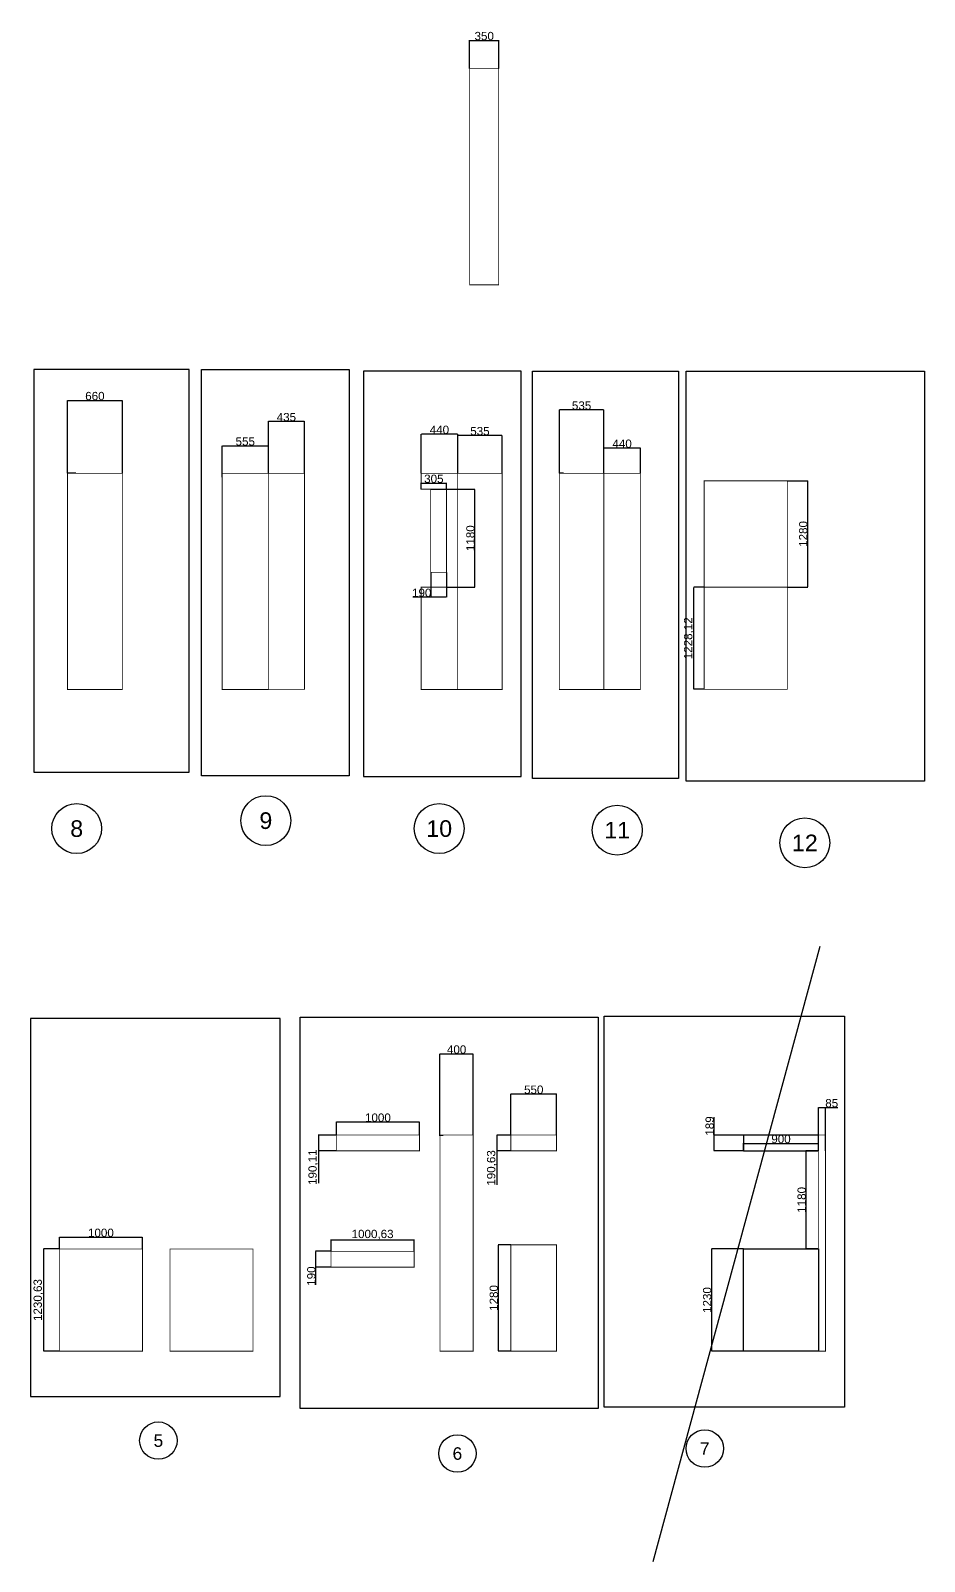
# Model space of a CAD drawing. Header units: millimetres. Extents: x 55547 to 190849, y 191990 to 326950.
# Drawn here: x 122360 to 133114, y 191990 to 210405 of the extents above; entities that cross this region are included whole.
import ezdxf
from ezdxf.enums import TextEntityAlignment as Align

# ---------------------------------------------------------------- set-up
doc = ezdxf.new("R2010")
doc.units = ezdxf.units.MM
doc.layers.get('Defpoints').update_dxf_attribs({"color": 144})
for name, color, linetype in [('000_50T 1pcs', 3, 'Continuous'), ('000_50T 갯수', 2, 'Continuous'), ('000_90T 2pcs', 4, 'Continuous'), ('000_90T 갯수', 2, 'Continuous'), ('000_쪽', 2, 'Continuous')]:
    doc.layers.add(name, color=color, linetype=linetype)
doc.styles.get("Standard").update_dxf_attribs({"font": 'arial.ttf'})
doc.dimstyles.new('ISO-25', dxfattribs={"dimtxt": 2.5, "dimasz": 2.5, "dimexe": 1.25, "dimexo": 0.625, "dimtad": 1, "dimtxsty": 'Standard', "dimcen": 2.5, "dimadec": 0, "dimazin": 0, "dimtfac": 1, "dimtmove": 0, "dimatfit": 3, "dimfxl": 1, "dimarcsym": 0})

# ---------------------------------------------------------------- blocks, each defined once
blk = doc.blocks.new('*D392')
at = {"layer": '000_50T 1pcs', "color": 0, "lineweight": -2, "transparency": 16777216}
for p, q in [((127643, 209948), (127643, 210289)), ((127645, 210288), (127990, 210288)), ((127993, 209948), (127993, 210289))]:
    blk.add_line(p, q, dxfattribs=at)
at = {"layer": '000_50T 1pcs', "color": 0, "transparency": 16777216}
for points in [[(127645, 210288), (127645, 210287), (127643, 210288)], [(127990, 210288), (127990, 210287), (127993, 210288)]]:
    blk.add_solid(points, dxfattribs=at)
at = {"layer": 'Defpoints', "color": 0, "transparency": 16777216}
for p in [(127993, 210288), (127643, 209947, 0), (127993, 209947, 0)]:
    blk.add_point(p, dxfattribs=at)
at = {"layer": '000_50T 1pcs', "color": 0, "lineweight": 30, "transparency": 16777216, "insert": (127818, 210339), "char_height": 100, "attachment_point": 5}
blk.add_mtext('350', dxfattribs=at)
blk = doc.blocks.new('*D393')
at = {"layer": '000_50T 1pcs', "color": 0, "lineweight": -2, "transparency": 16777216}
for p, q in [((127059, 205080), (127059, 205552)), ((127497, 205551), (127062, 205551)), ((127499, 205080), (127499, 205552))]:
    blk.add_line(p, q, dxfattribs=at)
at = {"layer": '000_50T 1pcs', "color": 0, "transparency": 16777216}
for points in [[(127062, 205551), (127062, 205550), (127059, 205551)], [(127497, 205551), (127497, 205550), (127499, 205551)]]:
    blk.add_solid(points, dxfattribs=at)
at = {"layer": 'Defpoints', "color": 0, "transparency": 16777216}
for p in [(127059, 205551), (127059, 205079), (127499, 205079)]:
    blk.add_point(p, dxfattribs=at)
at = {"layer": '000_50T 1pcs', "color": 0, "lineweight": 30, "transparency": 16777216, "insert": (127279, 205602), "char_height": 100, "attachment_point": 5}
blk.add_mtext('440', dxfattribs=at)
blk = doc.blocks.new('*D395')
at = {"layer": '000_50T 1pcs', "color": 0, "lineweight": -2, "transparency": 16777216}
for p, q in [((124666, 205080), (124666, 205412)), ((124668, 205411), (125218, 205411)), ((125221, 205080), (125221, 205412))]:
    blk.add_line(p, q, dxfattribs=at)
at = {"layer": '000_50T 1pcs', "color": 0, "transparency": 16777216}
for points in [[(124668, 205411), (124668, 205410), (124666, 205411)], [(125218, 205411), (125218, 205410), (125221, 205411)]]:
    blk.add_solid(points, dxfattribs=at)
at = {"layer": 'Defpoints', "color": 0, "transparency": 16777216}
for p in [(125221, 205411), (124666, 205080), (125221, 205080)]:
    blk.add_point(p, dxfattribs=at)
at = {"layer": '000_50T 1pcs', "color": 0, "lineweight": 30, "transparency": 16777216, "insert": (124943, 205462), "char_height": 100, "attachment_point": 5}
blk.add_mtext('555', dxfattribs=at)
blk = doc.blocks.new('*D398')
at = {"layer": '000_50T 1pcs', "color": 0, "lineweight": -2, "transparency": 16777216}
for p, q in [((129257, 205080), (129257, 205385)), ((129695, 205383), (129260, 205383)), ((129697, 205080), (129697, 205385))]:
    blk.add_line(p, q, dxfattribs=at)
at = {"layer": '000_50T 1pcs', "color": 0, "transparency": 16777216}
for points in [[(129260, 205384), (129260, 205383), (129257, 205383)], [(129695, 205384), (129695, 205383), (129697, 205383)]]:
    blk.add_solid(points, dxfattribs=at)
at = {"layer": 'Defpoints', "color": 0, "transparency": 16777216}
for p in [(129257, 205383), (129257, 205079), (129697, 205080)]:
    blk.add_point(p, dxfattribs=at)
at = {"layer": '000_50T 1pcs', "color": 0, "lineweight": 30, "transparency": 16777216, "insert": (129477, 205435), "char_height": 100, "attachment_point": 5}
blk.add_mtext('440', dxfattribs=at)
blk = doc.blocks.new('*D399')
at = {"layer": '000_50T 1pcs', "color": 0, "lineweight": -2, "transparency": 16777216}
for p, q in [((127499, 205080), (127499, 205535)), ((128032, 205534), (127502, 205534)), ((128034, 205080), (128034, 205535))]:
    blk.add_line(p, q, dxfattribs=at)
at = {"layer": '000_50T 1pcs', "color": 0, "transparency": 16777216}
for points in [[(127502, 205534), (127502, 205533), (127499, 205534)], [(128032, 205534), (128032, 205533), (128034, 205534)]]:
    blk.add_solid(points, dxfattribs=at)
at = {"layer": 'Defpoints', "color": 0, "transparency": 16777216}
for p in [(127499, 205534), (127499, 205079), (128034, 205079)]:
    blk.add_point(p, dxfattribs=at)
at = {"layer": '000_50T 1pcs', "color": 0, "lineweight": 30, "transparency": 16777216, "insert": (127767, 205586), "char_height": 100, "attachment_point": 5}
blk.add_mtext('535', dxfattribs=at)
blk = doc.blocks.new('*D354')
at = {"layer": '000_50T 1pcs', "color": 0, "lineweight": -2, "transparency": 16777216}
for p, q in [((125221, 205081), (125221, 205705)), ((125653, 205703), (125223, 205703)), ((125656, 205081), (125656, 205705))]:
    blk.add_line(p, q, dxfattribs=at)
at = {"layer": '000_50T 1pcs', "color": 0, "transparency": 16777216}
for points in [[(125223, 205704), (125223, 205703), (125221, 205703)], [(125653, 205704), (125653, 205703), (125656, 205703)]]:
    blk.add_solid(points, dxfattribs=at)
at = {"layer": 'Defpoints', "color": 0, "transparency": 16777216}
for p in [(125221, 205703), (125221, 205080), (125656, 205080)]:
    blk.add_point(p, dxfattribs=at)
at = {"layer": '000_50T 1pcs', "color": 0, "lineweight": 30, "transparency": 16777216, "insert": (125438, 205755), "char_height": 100, "attachment_point": 5}
blk.add_mtext('435', dxfattribs=at)
blk = doc.blocks.new('*D356')
at = {"layer": '000_50T 1pcs', "color": 0, "lineweight": -2, "transparency": 16777216}
for p, q in [((122804, 205081), (122804, 205957)), ((122806, 205956), (123461, 205956)), ((123464, 205080), (123464, 205957))]:
    blk.add_line(p, q, dxfattribs=at)
at = {"layer": '000_50T 1pcs', "color": 0, "transparency": 16777216}
for points in [[(122806, 205957), (122806, 205956), (122804, 205956)], [(123461, 205957), (123461, 205956), (123464, 205956)]]:
    blk.add_solid(points, dxfattribs=at)
at = {"layer": 'Defpoints', "color": 0, "transparency": 16777216}
for p in [(123464, 205956), (122804, 205080), (123464, 205080)]:
    blk.add_point(p, dxfattribs=at)
at = {"layer": '000_50T 1pcs', "color": 0, "lineweight": 30, "transparency": 16777216, "insert": (123134, 206008), "char_height": 100, "attachment_point": 5}
blk.add_mtext('660', dxfattribs=at)
blk = doc.blocks.new('*D413')
at = {"layer": '000_90T 2pcs', "color": 0, "lineweight": -2, "transparency": 16777216}
for p, q in [((128139, 197119), (128139, 197613)), ((128686, 197612), (128141, 197612)), ((128689, 197119), (128689, 197613))]:
    blk.add_line(p, q, dxfattribs=at)
at = {"layer": '000_90T 2pcs', "color": 0, "transparency": 16777216}
for points in [[(128141, 197612), (128141, 197611), (128139, 197612)], [(128686, 197612), (128686, 197611), (128689, 197612)]]:
    blk.add_solid(points, dxfattribs=at)
at = {"layer": 'Defpoints', "color": 0, "transparency": 16777216}
for p in [(128139, 197612), (128139, 197119), (128689, 197119)]:
    blk.add_point(p, dxfattribs=at)
at = {"layer": '000_90T 2pcs', "color": 0, "lineweight": 30, "transparency": 16777216, "insert": (128414, 197664), "char_height": 100, "attachment_point": 5}
blk.add_mtext('550', dxfattribs=at)
blk = doc.blocks.new('*D415')
at = {"layer": '000_50T 1pcs', "color": 0, "lineweight": -2, "transparency": 16777216}
for p, q in [((128722, 205080), (128722, 205843)), ((129255, 205842), (128725, 205842)), ((129257, 205080), (129257, 205843))]:
    blk.add_line(p, q, dxfattribs=at)
at = {"layer": '000_50T 1pcs', "color": 0, "transparency": 16777216}
for points in [[(128725, 205842), (128725, 205841), (128722, 205842)], [(129255, 205842), (129255, 205841), (129257, 205842)]]:
    blk.add_solid(points, dxfattribs=at)
at = {"layer": 'Defpoints', "color": 0, "transparency": 16777216}
for p in [(128722, 205842), (128722, 205080), (129257, 205080)]:
    blk.add_point(p, dxfattribs=at)
at = {"layer": '000_50T 1pcs', "color": 0, "lineweight": 30, "transparency": 16777216, "insert": (128990, 205894), "char_height": 100, "attachment_point": 5}
blk.add_mtext('535', dxfattribs=at)
blk = doc.blocks.new('*D416')
at = {"layer": '000_90T 2pcs', "color": 0, "lineweight": -2, "transparency": 16777216}
for p, q in [((127286, 197119), (127286, 198097)), ((127288, 198095), (127683, 198095)), ((127686, 197119), (127686, 198097))]:
    blk.add_line(p, q, dxfattribs=at)
at = {"layer": '000_90T 2pcs', "color": 0, "transparency": 16777216}
for points in [[(127288, 198096), (127288, 198095), (127286, 198095)], [(127683, 198096), (127683, 198095), (127686, 198095)]]:
    blk.add_solid(points, dxfattribs=at)
at = {"layer": 'Defpoints', "color": 0, "transparency": 16777216}
for p in [(127686, 198095), (127286, 197119), (127686, 197119)]:
    blk.add_point(p, dxfattribs=at)
at = {"layer": '000_90T 2pcs', "color": 0, "lineweight": 30, "transparency": 16777216, "insert": (127486, 198147), "char_height": 100, "attachment_point": 5}
blk.add_mtext('400', dxfattribs=at)
blk = doc.blocks.new('*D417')
at = {"layer": '000_90T 2pcs', "color": 0, "lineweight": -2, "transparency": 16777216}
for p, q in [((130939, 196929), (130939, 197020)), ((130941, 197019), (131836, 197019)), ((131839, 196929), (131839, 197020))]:
    blk.add_line(p, q, dxfattribs=at)
at = {"layer": '000_90T 2pcs', "color": 0, "transparency": 16777216}
for points in [[(130941, 197019), (130941, 197018), (130939, 197019)], [(131836, 197019), (131836, 197018), (131839, 197019)]]:
    blk.add_solid(points, dxfattribs=at)
at = {"layer": 'Defpoints', "color": 0, "transparency": 16777216}
for p in [(130939, 196929), (131839, 197019), (131839, 196929)]:
    blk.add_point(p, dxfattribs=at)
at = {"layer": '000_90T 2pcs', "color": 0, "lineweight": 30, "transparency": 16777216, "insert": (131389, 197070), "char_height": 100, "attachment_point": 5}
blk.add_mtext('900', dxfattribs=at)
blk = doc.blocks.new('*D418')
at = {"layer": '000_90T 2pcs', "color": 0, "lineweight": -2, "transparency": 16777216}
for p, q in [((131838, 196929), (131688, 196929)), ((131689, 196926), (131689, 195751)), ((131838, 195749), (131688, 195749))]:
    blk.add_line(p, q, dxfattribs=at)
at = {"layer": '000_90T 2pcs', "color": 0, "transparency": 16777216}
for points in [[(131689, 196926), (131690, 196926), (131689, 196929)], [(131689, 195751), (131690, 195751), (131689, 195749)]]:
    blk.add_solid(points, dxfattribs=at)
at = {"layer": 'Defpoints', "color": 0, "transparency": 16777216}
for p in [(131839, 196929), (131689, 195749), (131839, 195749)]:
    blk.add_point(p, dxfattribs=at)
at = {"layer": '000_90T 2pcs', "color": 0, "lineweight": 30, "transparency": 16777216, "insert": (131638, 196339), "char_height": 100, "attachment_point": 5, "rotation": 90}
blk.add_mtext('1180', dxfattribs=at)
blk = doc.blocks.new('*D364')
at = {"layer": '000_90T 2pcs', "color": 0, "lineweight": -2, "transparency": 16777216}
for p, q in [((128138, 195799), (127984, 195799)), ((127986, 195796), (127986, 194521)), ((128138, 194519), (127984, 194519))]:
    blk.add_line(p, q, dxfattribs=at)
at = {"layer": '000_90T 2pcs', "color": 0, "transparency": 16777216}
for points in [[(127985, 195796), (127986, 195796), (127986, 195799)], [(127985, 194521), (127986, 194521), (127986, 194519)]]:
    blk.add_solid(points, dxfattribs=at)
at = {"layer": 'Defpoints', "color": 0, "transparency": 16777216}
for p in [(128139, 195799), (127986, 194519), (128139, 194519)]:
    blk.add_point(p, dxfattribs=at)
at = {"layer": '000_90T 2pcs', "color": 0, "lineweight": 30, "transparency": 16777216, "insert": (127934, 195159), "char_height": 100, "attachment_point": 5, "rotation": 90}
blk.add_mtext('1280', dxfattribs=at)
blk = doc.blocks.new('*D365')
at = {"layer": '000_90T 2pcs', "color": 0, "lineweight": -2, "transparency": 16777216}
for p, q in [((128138, 197119), (127970, 197119)), ((127971, 197117), (127971, 196931)), ((128138, 196929), (127970, 196929)), ((127971, 196929), (127971, 196519))]:
    blk.add_line(p, q, dxfattribs=at)
at = {"layer": '000_90T 2pcs', "color": 0, "transparency": 16777216}
for points in [[(127971, 197117), (127972, 197117), (127971, 197119)], [(127971, 196931), (127972, 196931), (127971, 196929)]]:
    blk.add_solid(points, dxfattribs=at)
at = {"layer": 'Defpoints', "color": 0, "transparency": 16777216}
for p in [(128139, 197119), (127971, 196929), (128139, 196929)]:
    blk.add_point(p, dxfattribs=at)
at = {"layer": '000_90T 2pcs', "color": 0, "lineweight": 30, "transparency": 16777216, "insert": (127911, 196723), "char_height": 100, "attachment_point": 5, "rotation": 90}
blk.add_mtext('190,63', dxfattribs=at)
blk = doc.blocks.new('*D366')
at = {"layer": '000_90T 2pcs', "color": 0, "lineweight": -2, "transparency": 16777216}
for p, q in [((125975, 195720), (125789, 195720)), ((125790, 195718), (125790, 195533)), ((125975, 195530), (125789, 195530)), ((125790, 195530), (125790, 195315))]:
    blk.add_line(p, q, dxfattribs=at)
at = {"layer": '000_90T 2pcs', "color": 0, "transparency": 16777216}
for points in [[(125790, 195718), (125790, 195718), (125790, 195720)], [(125790, 195533), (125790, 195533), (125790, 195530)]]:
    blk.add_solid(points, dxfattribs=at)
at = {"layer": 'Defpoints', "color": 0, "transparency": 16777216}
for p in [(125975, 195720), (125790, 195530), (125975, 195530)]:
    blk.add_point(p, dxfattribs=at)
at = {"layer": '000_90T 2pcs', "color": 0, "lineweight": 30, "transparency": 16777216, "insert": (125738, 195422), "char_height": 100, "attachment_point": 5, "rotation": 90}
blk.add_mtext('190', dxfattribs=at)
blk = doc.blocks.new('*D367')
at = {"layer": '000_90T 2pcs', "color": 0, "lineweight": -2, "transparency": 16777216}
for p, q in [((125975, 195721), (125975, 195861)), ((125977, 195860), (126973, 195860)), ((126975, 195721), (126975, 195861))]:
    blk.add_line(p, q, dxfattribs=at)
at = {"layer": '000_90T 2pcs', "color": 0, "transparency": 16777216}
for points in [[(125977, 195860), (125977, 195859), (125975, 195860)], [(126973, 195860), (126973, 195859), (126975, 195860)]]:
    blk.add_solid(points, dxfattribs=at)
at = {"layer": 'Defpoints', "color": 0, "transparency": 16777216}
for p in [(126975, 195860), (125975, 195720), (126975, 195720)]:
    blk.add_point(p, dxfattribs=at)
at = {"layer": '000_90T 2pcs', "color": 0, "lineweight": 30, "transparency": 16777216, "insert": (126475, 195920), "char_height": 100, "attachment_point": 5}
blk.add_mtext('1000,63', dxfattribs=at)
blk = doc.blocks.new('*D368')
at = {"layer": '000_90T 2pcs', "color": 0, "lineweight": -2, "transparency": 16777216}
for p, q in [((126039, 197119), (126039, 197278)), ((126041, 197277), (127036, 197277)), ((127039, 197119), (127039, 197278))]:
    blk.add_line(p, q, dxfattribs=at)
at = {"layer": '000_90T 2pcs', "color": 0, "transparency": 16777216}
for points in [[(126041, 197277), (126041, 197276), (126039, 197277)], [(127036, 197277), (127036, 197276), (127039, 197277)]]:
    blk.add_solid(points, dxfattribs=at)
at = {"layer": 'Defpoints', "color": 0, "transparency": 16777216}
for p in [(127039, 197277), (126039, 197119), (127039, 197119)]:
    blk.add_point(p, dxfattribs=at)
at = {"layer": '000_90T 2pcs', "color": 0, "lineweight": 30, "transparency": 16777216, "insert": (126539, 197328), "char_height": 100, "attachment_point": 5}
blk.add_mtext('1000', dxfattribs=at)
blk = doc.blocks.new('*D369')
at = {"layer": '000_90T 2pcs', "color": 0, "lineweight": -2, "transparency": 16777216}
for p, q in [((126038, 197119), (125822, 197119)), ((125823, 197116), (125823, 196931)), ((126038, 196929), (125822, 196929)), ((125823, 196929), (125823, 196538))]:
    blk.add_line(p, q, dxfattribs=at)
at = {"layer": '000_90T 2pcs', "color": 0, "transparency": 16777216}
for points in [[(125823, 197116), (125823, 197116), (125823, 197119)], [(125823, 196931), (125823, 196931), (125823, 196929)]]:
    blk.add_solid(points, dxfattribs=at)
at = {"layer": 'Defpoints', "color": 0, "transparency": 16777216}
for p in [(126039, 197119), (125823, 196929), (126039, 196929)]:
    blk.add_point(p, dxfattribs=at)
at = {"layer": '000_90T 2pcs', "color": 0, "lineweight": 30, "transparency": 16777216, "insert": (125762, 196732), "char_height": 100, "attachment_point": 5, "rotation": 90}
blk.add_mtext('190,11', dxfattribs=at)
blk = doc.blocks.new('*D370')
at = {"layer": '000_90T 2pcs', "color": 0, "lineweight": -2, "transparency": 16777216}
for p, q in [((122706, 195749), (122706, 195891)), ((122709, 195890), (123704, 195890)), ((123706, 195749), (123706, 195891))]:
    blk.add_line(p, q, dxfattribs=at)
at = {"layer": '000_90T 2pcs', "color": 0, "transparency": 16777216}
for points in [[(122709, 195890), (122709, 195890), (122706, 195890)], [(123704, 195890), (123704, 195890), (123706, 195890)]]:
    blk.add_solid(points, dxfattribs=at)
at = {"layer": 'Defpoints', "color": 0, "transparency": 16777216}
for p in [(123706, 195890), (122706, 195749), (123706, 195749)]:
    blk.add_point(p, dxfattribs=at)
at = {"layer": '000_90T 2pcs', "color": 0, "lineweight": 30, "transparency": 16777216, "insert": (123206, 195942), "char_height": 100, "attachment_point": 5}
blk.add_mtext('1000', dxfattribs=at)
blk = doc.blocks.new('*D371')
at = {"layer": '000_90T 2pcs', "color": 0, "lineweight": -2, "transparency": 16777216}
for p, q in [((122705, 195749), (122515, 195749)), ((122516, 195747), (122516, 194521)), ((122705, 194519), (122515, 194519))]:
    blk.add_line(p, q, dxfattribs=at)
at = {"layer": '000_90T 2pcs', "color": 0, "transparency": 16777216}
for points in [[(122516, 195747), (122517, 195747), (122516, 195749)], [(122516, 194521), (122517, 194521), (122516, 194519)]]:
    blk.add_solid(points, dxfattribs=at)
at = {"layer": 'Defpoints', "color": 0, "transparency": 16777216}
for p in [(122706, 195749), (122516, 194519), (122706, 194519)]:
    blk.add_point(p, dxfattribs=at)
at = {"layer": '000_90T 2pcs', "color": 0, "lineweight": 30, "transparency": 16777216, "insert": (122455, 195134), "char_height": 100, "attachment_point": 5, "rotation": 90}
blk.add_mtext('1230,63', dxfattribs=at)
blk = doc.blocks.new('*D376')
at = {"layer": '000_50T 1pcs', "color": 0, "lineweight": -2, "transparency": 16777216}
for p, q in [((131465, 204990), (131710, 204990)), ((131709, 204987), (131709, 203712)), ((131465, 203710), (131710, 203710))]:
    blk.add_line(p, q, dxfattribs=at)
at = {"layer": '000_50T 1pcs', "color": 0, "transparency": 16777216}
for points in [[(131709, 204987), (131709, 204987), (131709, 204990)], [(131709, 203712), (131709, 203712), (131709, 203710)]]:
    blk.add_solid(points, dxfattribs=at)
at = {"layer": 'Defpoints', "color": 0, "transparency": 16777216}
for p in [(131464, 204990), (131464, 203710), (131709, 203710)]:
    blk.add_point(p, dxfattribs=at)
at = {"layer": '000_50T 1pcs', "color": 0, "lineweight": 30, "transparency": 16777216, "insert": (131657, 204350), "char_height": 100, "attachment_point": 5, "rotation": 90}
blk.add_mtext('1280', dxfattribs=at)
blk = doc.blocks.new('*D377')
at = {"layer": '000_50T 1pcs', "color": 0, "lineweight": -2, "transparency": 16777216}
for p, q in [((127174, 203888), (127174, 203588)), ((127364, 203888), (127364, 203588)), ((127174, 203590), (126960, 203590)), ((127362, 203590), (127177, 203590))]:
    blk.add_line(p, q, dxfattribs=at)
at = {"layer": '000_50T 1pcs', "color": 0, "transparency": 16777216}
for points in [[(127177, 203590), (127177, 203589), (127174, 203590)], [(127362, 203590), (127362, 203589), (127364, 203590)]]:
    blk.add_solid(points, dxfattribs=at)
at = {"layer": 'Defpoints', "color": 0, "transparency": 16777216}
for p in [(127174, 203889), (127364, 203889), (127174, 203590)]:
    blk.add_point(p, dxfattribs=at)
at = {"layer": '000_50T 1pcs', "color": 0, "lineweight": 30, "transparency": 16777216, "insert": (127066, 203641), "char_height": 100, "attachment_point": 5}
blk.add_mtext('190', dxfattribs=at)
blk = doc.blocks.new('*D382')
at = {"layer": '000_50T 1pcs', "color": 0, "lineweight": -2, "transparency": 16777216}
for p, q in [((130464, 203710), (130340, 203710)), ((130342, 202484), (130342, 203707)), ((130464, 202481), (130340, 202481))]:
    blk.add_line(p, q, dxfattribs=at)
at = {"layer": '000_50T 1pcs', "color": 0, "transparency": 16777216}
for points in [[(130341, 203707), (130342, 203707), (130342, 203710)], [(130341, 202484), (130342, 202484), (130342, 202481)]]:
    blk.add_solid(points, dxfattribs=at)
at = {"layer": 'Defpoints', "color": 0, "transparency": 16777216}
for p in [(130342, 203710), (130465, 203710), (130465, 202481)]:
    blk.add_point(p, dxfattribs=at)
at = {"layer": '000_50T 1pcs', "color": 0, "lineweight": 30, "transparency": 16777216, "insert": (130281, 203095), "char_height": 100, "attachment_point": 5, "rotation": 90}
blk.add_mtext('1228,12', dxfattribs=at)
blk = doc.blocks.new('*D384')
at = {"layer": '000_50T 1pcs', "color": 0, "lineweight": -2, "transparency": 16777216}
for p, q in [((127059, 204890), (127059, 204963)), ((127062, 204962), (127362, 204962)), ((127364, 204890), (127364, 204963))]:
    blk.add_line(p, q, dxfattribs=at)
at = {"layer": '000_50T 1pcs', "color": 0, "transparency": 16777216}
for points in [[(127062, 204962), (127062, 204961), (127059, 204962)], [(127362, 204962), (127362, 204961), (127364, 204962)]]:
    blk.add_solid(points, dxfattribs=at)
at = {"layer": 'Defpoints', "color": 0, "transparency": 16777216}
for p in [(127364, 204962), (127059, 204889), (127364, 204889)]:
    blk.add_point(p, dxfattribs=at)
at = {"layer": '000_50T 1pcs', "color": 0, "lineweight": 30, "transparency": 16777216, "insert": (127212, 205013), "char_height": 100, "attachment_point": 5}
blk.add_mtext('305', dxfattribs=at)
blk = doc.blocks.new('*D387')
at = {"layer": '000_50T 1pcs', "color": 0, "lineweight": -2, "transparency": 16777216}
for p, q in [((127365, 204889), (127706, 204889)), ((127704, 203711), (127704, 204886)), ((127365, 203709), (127706, 203709))]:
    blk.add_line(p, q, dxfattribs=at)
at = {"layer": '000_50T 1pcs', "color": 0, "transparency": 16777216}
for points in [[(127704, 204886), (127705, 204886), (127704, 204889)], [(127704, 203711), (127705, 203711), (127704, 203709)]]:
    blk.add_solid(points, dxfattribs=at)
at = {"layer": 'Defpoints', "color": 0, "transparency": 16777216}
for p in [(127364, 204889), (127704, 204889), (127364, 203709)]:
    blk.add_point(p, dxfattribs=at)
at = {"layer": '000_50T 1pcs', "color": 0, "lineweight": 30, "transparency": 16777216, "insert": (127653, 204299), "char_height": 100, "attachment_point": 5, "rotation": 90}
blk.add_mtext('1180', dxfattribs=at)
blk = doc.blocks.new('*D389')
at = {"layer": '000_50T 1pcs', "color": 0, "lineweight": -2, "transparency": 16777216}
for p, q in [((131839, 196929), (131839, 197451)), ((131841, 197450), (131921, 197450)), ((131924, 196929), (131924, 197451)), ((131924, 197450), (132072, 197450))]:
    blk.add_line(p, q, dxfattribs=at)
at = {"layer": '000_50T 1pcs', "color": 0, "transparency": 16777216}
for points in [[(131841, 197451), (131841, 197450), (131839, 197450)], [(131921, 197451), (131921, 197450), (131924, 197450)]]:
    blk.add_solid(points, dxfattribs=at)
at = {"layer": 'Defpoints', "color": 0, "transparency": 16777216}
for p in [(131924, 197450), (131839, 196929), (131924, 196929)]:
    blk.add_point(p, dxfattribs=at)
at = {"layer": '000_50T 1pcs', "color": 0, "lineweight": 30, "transparency": 16777216, "insert": (131999, 197502), "char_height": 100, "attachment_point": 5}
blk.add_mtext('85', dxfattribs=at)
blk = doc.blocks.new('*D390')
at = {"layer": '000_90T 2pcs', "color": 0, "lineweight": -2, "transparency": 16777216}
for p, q in [((130583, 197119), (130583, 197334)), ((130938, 197119), (130582, 197119)), ((130583, 196932), (130583, 197116)), ((130938, 196929), (130582, 196929))]:
    blk.add_line(p, q, dxfattribs=at)
at = {"layer": '000_90T 2pcs', "color": 0, "transparency": 16777216}
for points in [[(130582, 197116), (130583, 197116), (130583, 197119)], [(130582, 196932), (130583, 196932), (130583, 196929)]]:
    blk.add_solid(points, dxfattribs=at)
at = {"layer": 'Defpoints', "color": 0, "transparency": 16777216}
for p in [(130583, 197119), (130939, 197119), (130939, 196929)]:
    blk.add_point(p, dxfattribs=at)
at = {"layer": '000_90T 2pcs', "color": 0, "lineweight": 30, "transparency": 16777216, "insert": (130531, 197228), "char_height": 100, "attachment_point": 5, "rotation": 90}
blk.add_mtext('189', dxfattribs=at)
blk = doc.blocks.new('*D391')
at = {"layer": '000_90T 2pcs', "color": 0, "lineweight": -2, "transparency": 16777216}
for p, q in [((130938, 195749), (130552, 195749)), ((130553, 195746), (130553, 194521)), ((130938, 194519), (130552, 194519))]:
    blk.add_line(p, q, dxfattribs=at)
at = {"layer": '000_90T 2pcs', "color": 0, "transparency": 16777216}
for points in [[(130552, 195746), (130553, 195746), (130553, 195749)], [(130552, 194521), (130553, 194521), (130553, 194519)]]:
    blk.add_solid(points, dxfattribs=at)
at = {"layer": 'Defpoints', "color": 0, "transparency": 16777216}
for p in [(130939, 195749), (130553, 194519), (130939, 194519)]:
    blk.add_point(p, dxfattribs=at)
at = {"layer": '000_90T 2pcs', "color": 0, "lineweight": 30, "transparency": 16777216, "insert": (130501, 195134), "char_height": 100, "attachment_point": 5, "rotation": 90}
blk.add_mtext('1230', dxfattribs=at)

msp = doc.modelspace()

# ---------------------------------------------------------------- linework, layer by layer
at = {"color": 1, "lineweight": 30}
msp.add_line((129852.834, 191990.102), (131860.172, 199393.053), dxfattribs=at)
at = {"layer": '000_50T 1pcs', "lineweight": 30, "const_width": 10}
for points in [[(127692.973, 209947.075), (127642.973, 209947.075), (127642.973, 207347.075), (127992.973, 207347.075), (127992.973, 209947.075)], [(122803.73, 205079.505), (123463.73, 205079.505), (123463.73, 202479.505), (122803.73, 202479.505)], [(125220.908, 202479.505), (124665.908, 202479.505), (124665.908, 205079.505), (125220.908, 205079.505)], [(125655.908, 205080.13), (125220.908, 205080.13), (125220.908, 202480.13), (125655.908, 202480.13)], [(127059.45, 205078.88), (127499.45, 205078.88), (127499.45, 202478.88), (127059.45, 202478.88), (127059.45, 203708.88), (127364.45, 203708.88), (127364.45, 204888.88), (127059.45, 204888.88)], [(128034.45, 205078.88), (127499.45, 205078.88), (127499.45, 202478.88), (128034.45, 202478.88)], [(128722.078, 202479.505), (129257.078, 202479.505), (129257.078, 205079.505), (128722.078, 205079.505)], [(129257.078, 205079.505), (129697.078, 205079.505), (129697.078, 202478.88), (129257.078, 202478.88)], [(130464.351, 204989.505), (131464.351, 204989.505), (131464.351, 203709.505), (130464.351, 203709.505)], [(127364.45, 203888.88), (127364.45, 204888.88), (127174.45, 204888.88), (127174.45, 203888.88)], [(130464.976, 203709.505), (131464.976, 203709.505), (131464.976, 202481.38), (130464.976, 202481.38)]]:
    msp.add_lwpolyline(points, close=True, dxfattribs=at)
at = {"layer": '000_50T 1pcs', "lineweight": 30}
for points in [[(122903.73, 205079.505), (122803.73, 205079.505)], [(128772.078, 205079.505), (128722.078, 205079.505)], [(127174.45, 204888.88), (127364.45, 204888.88)]]:
    msp.add_lwpolyline(points, dxfattribs=at)
at = {"layer": '000_50T 1pcs', "lineweight": 30, "elevation": 0}
msp.add_lwpolyline([(124665.908, 205033.474), (124665.908, 205079.505)], dxfattribs=at)
at = {"layer": '000_50T 갯수', "color": 2, "lineweight": 30}
for centre in [(122914.781, 200805.496), (127276.613, 200805.496), (131675.503, 200633.365)]:
    msp.add_circle(centre, 300, dxfattribs=at)
at = {"layer": '000_50T 갯수', "color": 4, "lineweight": 30}
for centre in [(125190.729, 200901.124), (129418.681, 200786.37)]:
    msp.add_circle(centre, 300, dxfattribs=at)
at = {"layer": '000_90T 2pcs', "lineweight": 30, "const_width": 10}
for points in [[(127038.772, 197118.781), (126038.772, 197118.781), (126038.772, 196928.668), (127038.772, 196928.781)], [(127685.843, 197118.781), (127285.843, 197118.781), (127285.843, 194518.781), (127685.843, 194518.781)], [(128138.814, 196928.781), (128688.814, 196928.781), (128688.814, 197118.781), (128138.814, 197118.781)], [(130938.761, 196928.781), (130938.761, 197118.781), (131923.761, 197118.781), (131923.761, 194518.781), (130938.761, 194518.781), (130938.761, 195748.781), (130938.761, 195748.781), (131838.761, 195748.781), (131838.761, 196928.781)], [(122706.113, 195748.781), (123706.113, 195748.781), (123706.113, 194518.781), (122706.113, 194518.781)], [(125036.716, 195748.781), (124036.716, 195748.781), (124036.716, 194518.781), (125036.716, 194518.781)], [(128138.814, 195798.781), (128688.814, 195798.781), (128688.814, 194518.781), (128138.814, 194518.781)], [(126975.24, 195720.22), (125975.24, 195720.22), (125975.24, 195530.22), (126975.24, 195530.22)]]:
    msp.add_lwpolyline(points, close=True, dxfattribs=at)
at = {"layer": '000_90T 2pcs', "lineweight": 30}
msp.add_lwpolyline([(127275.843, 197118.781), (127325.843, 197118.781)], dxfattribs=at)
at = {"layer": '000_90T 2pcs', "lineweight": 30, "const_width": 10}
msp.add_lwpolyline([(130938.761, 196928.781), (130938.761, 197118.781), (131923.761, 197118.781), (131923.761, 194518.781)], dxfattribs=at)
at = {"layer": '000_90T 2pcs', "lineweight": 30}
for points in [[(131838.761, 197118.781), (130938.761, 197118.781), (130938.761, 196929.406), (131838.761, 196929.406)], [(130938.761, 195748.781), (131838.761, 195748.781), (131838.761, 194518.781), (130938.761, 194518.781)]]:
    msp.add_lwpolyline(points, close=True, dxfattribs=at)
at = {"layer": '000_90T 갯수', "color": 2, "lineweight": 30}
for centre in [(123897.437, 193443.09), (130471.865, 193347.462), (127495.442, 193287.695)]:
    msp.add_circle(centre, 225, dxfattribs=at)
at = {"layer": '000_쪽', "lineweight": 30}
for points in [[(122399.656, 201483.292), (124267.391, 201483.292), (124267.391, 206327.172), (122399.656, 206327.172)], [(124416.81, 206327.172), (126194.894, 206327.172), (126194.894, 201438.467), (124416.81, 201438.467)], [(126366.726, 201430.996), (128264.345, 201430.996), (128264.345, 206309.521), (126366.726, 206309.521)], [(128398.822, 206309.521), (130154.493, 206309.521), (130154.493, 201408.583), (128398.822, 201408.583)], [(130249.272, 206309.521), (133114.284, 206309.521), (133114.284, 201376.066), (130249.272, 201376.066)], [(122360.333, 193971.959), (125363.652, 193971.959), (125363.652, 198521.763), (122360.333, 198521.763)], [(125602.722, 198536.705), (129188.774, 198536.705), (129188.774, 193830.011), (125602.722, 193830.011)], [(129261.896, 198548.285), (132152.217, 198548.285), (132152.217, 193846.261), (129261.896, 193846.261)]]:
    msp.add_lwpolyline(points, close=True, dxfattribs=at)

# ---------------------------------------------------------------- texts
at = {"layer": '000_50T 갯수', "color": 2, "lineweight": 30}
for s, p in [('8', (122914.781, 200805.496)), ('10', (127276.613, 200805.496)), ('12', (131675.503, 200633.365))]:
    msp.add_text(s, height=200, dxfattribs=at).set_placement(p, align=Align.MIDDLE_CENTER)
at = {"layer": '000_50T 갯수', "color": 4, "lineweight": 30}
for s, p in [('9', (125190.729, 200901.124)), ('11', (129418.681, 200786.37))]:
    msp.add_text(s, height=200, dxfattribs=at).set_placement(p, align=Align.MIDDLE_CENTER)
at = {"layer": '000_90T 갯수', "color": 2, "lineweight": 30}
for s, p in [('5', (123897.437, 193443.09)), ('6', (127495.442, 193287.695)), ('7', (130471.865, 193347.462))]:
    msp.add_text(s, height=150, dxfattribs=at).set_placement(p, align=Align.MIDDLE_CENTER)

# ---------------------------------------------------------------- dimensions: what is measured, and where the dimension line sits
at = {"layer": '000_50T 1pcs', "lineweight": 30}
for base, p1, p2, override, picture, middle in [((127992.973, 210287.662, 0), (127642.973, 209947.075), (127992.973, 209947.075), {"dimtxt": 100}, '*D392', (127817.973, 210339.378, 0)), ((123463.73, 205956.226), (122803.73, 205080.13), (123463.73, 205079.505), {"dimtxt": 100}, '*D356', (123133.73, 206007.908)), ((128722.078, 205841.894), (129257.078, 205079.505), (128722.078, 205079.505), {"dimtxt": 100}, '*D415', (128989.578, 205893.61)), ((125220.908, 205703.395), (125655.908, 205080.13), (125220.908, 205080.13), {"dimtxt": 100}, '*D354', (125438.408, 205755.112)), ((125220.908, 205410.67), (124665.908, 205079.505), (125220.908, 205079.505), {"dimtxt": 100}, '*D395', (124943.408, 205462.148)), ((127059.45, 205550.61), (127499.45, 205078.88), (127059.45, 205078.88), {"dimtxt": 100}, '*D393', (127279.45, 205602.293)), ((127499.45, 205533.795), (128034.45, 205078.88), (127499.45, 205078.88), {"dimtxt": 100}, '*D399', (127766.95, 205585.511)), ((129257.078, 205383.264), (129697.078, 205079.505), (129257.078, 205078.88), {"dimtxt": 100}, '*D398', (129477.078, 205434.946)), ((127364.45, 204961.571), (127059.45, 204888.88), (127364.45, 204888.88), {"dimtxt": 100, "dimtxsty": 'Standard'}, '*D384', (127211.95, 205013.288)), ((127174.45, 203589.645), (127364.45, 203888.88), (127174.45, 203888.88), {"dimtxt": 100, "dimtxsty": 'Standard'}, '*D377', (127065.732, 203641.327)), ((131923.761, 197450.102), (131838.761, 196928.781), (131923.761, 196928.781), {"dimtxt": 100, "dimdec": 0, "dimtdec": 0}, '*D389', (131998.953, 197501.785))]:
    dim = msp.add_linear_dim(base=base, p1=p1, p2=p2, dimstyle='ISO-25', override=override, dxfattribs=at)
    dim.commit()
    dim.dimension.update_dxf_attribs({"geometry": picture, "text_midpoint": middle})
for base, p1, p2, picture, middle in [((131709.013, 203709.505), (131464.351, 204989.505), (131464.351, 203709.505), '*D376', (131657.331, 204349.505)), ((127704.449, 204888.88), (127364.45, 203708.88), (127364.45, 204888.88), '*D387', (127652.766, 204298.88)), ((130341.52116, 203709.50471), (130464.97632, 202481.37972), (130464.97632, 203709.50471), '*D382', (130280.80066, 203095.44221))]:
    dim = msp.add_linear_dim(base=base, p1=p1, p2=p2, angle=90, dimstyle='ISO-25', override={"dimtxt": 100, "dimtxsty": 'Standard'}, dxfattribs=at)
    dim.commit()
    dim.dimension.update_dxf_attribs({"geometry": picture, "text_midpoint": middle})
at = {"layer": '000_90T 2pcs', "lineweight": 30}
for base, p1, p2, override, picture, middle in [((127685.843, 198095.336), (127285.843, 197118.781), (127685.843, 197118.781), {"dimtxt": 100}, '*D416', (127485.843, 198147.019)), ((128138.814, 197611.915), (128688.814, 197118.781), (128138.814, 197118.781), {"dimtxt": 100}, '*D413', (128413.814, 197663.597)), ((127038.772, 197276.798), (126038.772, 197118.781), (127038.772, 197118.781), {"dimtxt": 100, "dimtxsty": 'Standard'}, '*D368', (126538.772, 197328.48)), ((131838.761, 197018.565), (130938.761, 196928.781), (131838.761, 196928.781), {"dimtxt": 100, "dimtxsty": 'Standard'}, '*D417', (131388.761, 197070.247)), ((123706.113, 195890.004), (122706.113, 195748.781), (123706.113, 195748.781), {"dimtxt": 100, "dimtxsty": 'Standard'}, '*D370', (123206.113, 195941.686)), ((126975.239931754, 195859.559938086), (125974.614931754, 195720.220345593), (126975.239931754, 195720.220345593), {"dimtxt": 100, "dimtxsty": 'Standard'}, '*D367', (126474.927431754, 195920.28043604))]:
    dim = msp.add_linear_dim(base=base, p1=p1, p2=p2, dimstyle='ISO-25', override=override, dxfattribs=at)
    dim.commit()
    dim.dimension.update_dxf_attribs({"geometry": picture, "text_midpoint": middle})
for base, p1, p2, override, picture, middle in [((130582.834, 197118.781), (130938.761, 196929.406), (130938.761, 197118.781), {"dimtxt": 100, "dimdec": 0, "dimtdec": 0}, '*D390', (130531.151, 197227.772)), ((125823, 196928.668), (126038.772, 197118.781), (126038.772, 196928.668), {"dimtxt": 100, "dimtxsty": 'Standard'}, '*D369', (125762.28, 196732.33)), ((127971.492439595, 196928.780668862), (128138.81416262, 197119.405668862), (128138.81416262, 196928.780668862), {"dimtxt": 100, "dimtxsty": 'Standard'}, '*D365', (127910.771941641, 196722.790730254)), ((131689.481, 195748.781), (131838.761, 196928.781), (131838.761, 195748.781), {"dimtxt": 100, "dimtxsty": 'Standard'}, '*D418', (131637.799, 196338.781)), ((127985.5, 194518.781), (128138.814, 195798.781), (128138.814, 194518.781), {"dimtxt": 100, "dimtxsty": 'Standard'}, '*D364', (127933.818, 195158.781)), ((122516.210665816, 194518.780668862), (122706.112864662, 195749.405668862), (122706.112864662, 194518.780668862), {"dimtxt": 100, "dimtxsty": 'Standard'}, '*D371', (122455.490167863, 195134.093168862)), ((125790.007, 195530.22), (125975.24, 195720.22), (125975.24, 195530.22), {"dimtxt": 100, "dimtxsty": 'Standard'}, '*D366', (125738.325, 195421.502)), ((130552.834, 194518.781), (130938.761, 195748.781), (130938.761, 194518.781), {"dimtxt": 100, "dimdec": 0, "dimtdec": 0}, '*D391', (130501.117, 195133.781))]:
    dim = msp.add_linear_dim(base=base, p1=p1, p2=p2, angle=90, dimstyle='ISO-25', override=override, dxfattribs=at)
    dim.commit()
    dim.dimension.update_dxf_attribs({"geometry": picture, "text_midpoint": middle})

doc.saveas('drawing.dxf')
